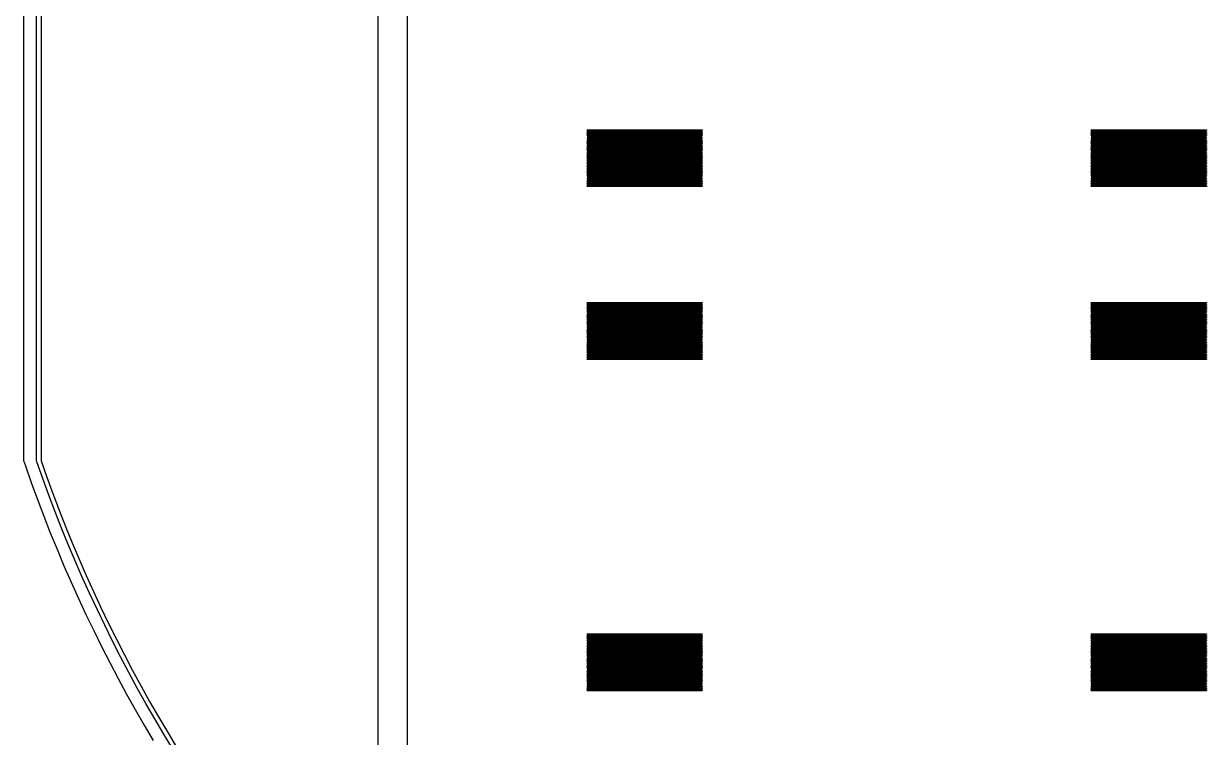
# Model space of a CAD drawing. Extents: x -16 to 83, y -18 to 83.
# Drawn here: x -15.56 to 25.5, y 6.4 to 31.17 of the extents above; entities that cross this region are included whole.
import ezdxf

# ---------------------------------------------------------------- set-up
doc = ezdxf.new("R2010")
doc.units = 0

msp = doc.modelspace()

# ---------------------------------------------------------------- linework, layer by layer
for p, q in [((-3.25, -2.75), (-3.25, 67.25)), ((-2.25, 66.75), (-2.25, -2.25)), ((-15.5641, 48.4975), (-15.5641, 16.0025)), ((-15.115, 16.0008), (-15.115, 48.4992)), ((-14.9564, 48.4998), (-14.9564, 16.0002)), ((4, 27.475), (4, 27.485)), ((4, 27.485), (8, 27.485)), ((8, 27.475), (4, 27.475)), ((4, 27.435), (4, 27.445)), ((4, 27.445), (8, 27.445)), ((8, 27.435), (4, 27.435)), ((4, 27.395), (4, 27.405)), ((4, 27.405), (8, 27.405)), ((8, 27.395), (4, 27.395)), ((4, 27.355), (4, 27.365)), ((4, 27.365), (8, 27.365)), ((8, 27.355), (4, 27.355)), ((4, 27.315), (4, 27.325)), ((4, 27.325), (8, 27.325)), ((8, 27.315), (4, 27.315)), ((4, 27.275), (4, 27.285)), ((4, 27.285), (8, 27.285)), ((8, 27.275), (4, 27.275)), ((4, 27.235), (4, 27.245)), ((4, 27.245), (8, 27.245)), ((8, 27.235), (4, 27.235)), ((4, 27.195), (4, 27.205)), ((4, 27.205), (8, 27.205)), ((8, 27.195), (4, 27.195)), ((4, 27.155), (4, 27.165)), ((4, 27.165), (8, 27.165)), ((8, 27.155), (4, 27.155)), ((4, 27.115), (4, 27.125)), ((4, 27.125), (8, 27.125)), ((8, 27.115), (4, 27.115)), ((8, 27.485), (8, 27.475)), ((8, 27.445), (8, 27.435)), ((8, 27.405), (8, 27.395)), ((8, 27.365), (8, 27.355)), ((8, 27.325), (8, 27.315)), ((8, 27.285), (8, 27.275)), ((8, 27.245), (8, 27.235)), ((8, 27.205), (8, 27.195)), ((8, 27.165), (8, 27.155)), ((8, 27.125), (8, 27.115)), ((21.5, 27.475), (21.5, 27.485)), ((21.5, 27.485), (25.5, 27.485)), ((25.5, 27.475), (21.5, 27.475)), ((21.5, 27.435), (21.5, 27.445)), ((21.5, 27.445), (25.5, 27.445)), ((25.5, 27.435), (21.5, 27.435)), ((21.5, 27.395), (21.5, 27.405)), ((21.5, 27.405), (25.5, 27.405)), ((25.5, 27.395), (21.5, 27.395)), ((21.5, 27.355), (21.5, 27.365)), ((21.5, 27.365), (25.5, 27.365)), ((25.5, 27.355), (21.5, 27.355)), ((21.5, 27.315), (21.5, 27.325)), ((21.5, 27.325), (25.5, 27.325)), ((25.5, 27.315), (21.5, 27.315)), ((21.5, 27.275), (21.5, 27.285)), ((21.5, 27.285), (25.5, 27.285)), ((25.5, 27.275), (21.5, 27.275)), ((21.5, 27.235), (21.5, 27.245)), ((21.5, 27.245), (25.5, 27.245)), ((25.5, 27.235), (21.5, 27.235)), ((21.5, 27.195), (21.5, 27.205)), ((21.5, 27.205), (25.5, 27.205)), ((25.5, 27.195), (21.5, 27.195)), ((21.5, 27.155), (21.5, 27.165)), ((21.5, 27.165), (25.5, 27.165)), ((25.5, 27.155), (21.5, 27.155)), ((21.5, 27.115), (21.5, 27.125)), ((21.5, 27.125), (25.5, 27.125)), ((25.5, 27.115), (21.5, 27.115)), ((25.5, 27.485), (25.5, 27.475)), ((25.5, 27.445), (25.5, 27.435)), ((25.5, 27.405), (25.5, 27.395)), ((25.5, 27.365), (25.5, 27.355)), ((25.5, 27.325), (25.5, 27.315)), ((25.5, 27.285), (25.5, 27.275)), ((25.5, 27.245), (25.5, 27.235)), ((25.5, 27.205), (25.5, 27.195)), ((25.5, 27.165), (25.5, 27.155)), ((25.5, 27.125), (25.5, 27.115)), ((4, 27.075), (4, 27.085)), ((4, 27.085), (8, 27.085)), ((8, 27.075), (4, 27.075)), ((4, 27.035), (4, 27.045)), ((4, 27.045), (8, 27.045)), ((8, 27.035), (4, 27.035)), ((4, 26.995), (4, 27.005)), ((4, 27.005), (8, 27.005)), ((8, 26.995), (4, 26.995)), ((4, 26.955), (4, 26.965)), ((4, 26.965), (8, 26.965)), ((8, 26.955), (4, 26.955)), ((4, 26.915), (4, 26.925)), ((4, 26.925), (8, 26.925)), ((8, 26.915), (4, 26.915)), ((4, 26.875), (4, 26.885)), ((4, 26.885), (8, 26.885)), ((8, 26.875), (4, 26.875)), ((4, 26.835), (4, 26.845)), ((4, 26.845), (8, 26.845)), ((8, 26.835), (4, 26.835)), ((4, 26.795), (4, 26.805)), ((4, 26.805), (8, 26.805)), ((8, 26.795), (4, 26.795)), ((4, 26.755), (4, 26.765)), ((4, 26.765), (8, 26.765)), ((8, 26.755), (4, 26.755)), ((4, 26.715), (4, 26.725)), ((4, 26.725), (8, 26.725)), ((8, 26.715), (4, 26.715)), ((8, 27.085), (8, 27.075)), ((8, 27.045), (8, 27.035)), ((8, 27.005), (8, 26.995)), ((8, 26.965), (8, 26.955)), ((8, 26.925), (8, 26.915)), ((8, 26.885), (8, 26.875)), ((8, 26.845), (8, 26.835)), ((8, 26.805), (8, 26.795)), ((8, 26.765), (8, 26.755)), ((8, 26.725), (8, 26.715)), ((21.5, 27.075), (21.5, 27.085)), ((21.5, 27.085), (25.5, 27.085)), ((25.5, 27.075), (21.5, 27.075)), ((21.5, 27.035), (21.5, 27.045)), ((21.5, 27.045), (25.5, 27.045)), ((25.5, 27.035), (21.5, 27.035)), ((21.5, 26.995), (21.5, 27.005)), ((21.5, 27.005), (25.5, 27.005)), ((25.5, 26.995), (21.5, 26.995)), ((21.5, 26.955), (21.5, 26.965)), ((21.5, 26.965), (25.5, 26.965)), ((25.5, 26.955), (21.5, 26.955)), ((21.5, 26.915), (21.5, 26.925)), ((21.5, 26.925), (25.5, 26.925)), ((25.5, 26.915), (21.5, 26.915)), ((21.5, 26.875), (21.5, 26.885)), ((21.5, 26.885), (25.5, 26.885)), ((25.5, 26.875), (21.5, 26.875)), ((21.5, 26.835), (21.5, 26.845)), ((21.5, 26.845), (25.5, 26.845)), ((25.5, 26.835), (21.5, 26.835)), ((21.5, 26.795), (21.5, 26.805)), ((21.5, 26.805), (25.5, 26.805)), ((25.5, 26.795), (21.5, 26.795)), ((21.5, 26.755), (21.5, 26.765)), ((21.5, 26.765), (25.5, 26.765)), ((25.5, 26.755), (21.5, 26.755)), ((21.5, 26.715), (21.5, 26.725)), ((21.5, 26.725), (25.5, 26.725)), ((25.5, 26.715), (21.5, 26.715)), ((25.5, 27.085), (25.5, 27.075)), ((25.5, 27.045), (25.5, 27.035)), ((25.5, 27.005), (25.5, 26.995)), ((25.5, 26.965), (25.5, 26.955)), ((25.5, 26.925), (25.5, 26.915)), ((25.5, 26.885), (25.5, 26.875)), ((25.5, 26.845), (25.5, 26.835)), ((25.5, 26.805), (25.5, 26.795)), ((25.5, 26.765), (25.5, 26.755)), ((25.5, 26.725), (25.5, 26.715)), ((4, 26.675), (4, 26.685)), ((4, 26.685), (8, 26.685)), ((8, 26.675), (4, 26.675)), ((4, 26.635), (4, 26.645)), ((4, 26.645), (8, 26.645)), ((8, 26.635), (4, 26.635)), ((4, 26.595), (4, 26.605)), ((4, 26.605), (8, 26.605)), ((8, 26.595), (4, 26.595)), ((4, 26.555), (4, 26.565)), ((4, 26.565), (8, 26.565)), ((8, 26.555), (4, 26.555)), ((4, 26.515), (4, 26.525)), ((4, 26.525), (8, 26.525)), ((8, 26.515), (4, 26.515)), ((4, 26.475), (4, 26.485)), ((4, 26.485), (8, 26.485)), ((8, 26.475), (4, 26.475)), ((4, 26.435), (4, 26.445)), ((4, 26.445), (8, 26.445)), ((8, 26.435), (4, 26.435)), ((4, 26.395), (4, 26.405)), ((4, 26.405), (8, 26.405)), ((8, 26.395), (4, 26.395)), ((4, 26.355), (4, 26.365)), ((4, 26.365), (8, 26.365)), ((8, 26.355), (4, 26.355)), ((4, 26.315), (4, 26.325)), ((4, 26.325), (8, 26.325)), ((8, 26.315), (4, 26.315)), ((4, 26.275), (4, 26.285)), ((4, 26.285), (8, 26.285)), ((8, 26.685), (8, 26.675)), ((8, 26.645), (8, 26.635)), ((8, 26.605), (8, 26.595)), ((8, 26.565), (8, 26.555)), ((8, 26.525), (8, 26.515)), ((8, 26.485), (8, 26.475)), ((8, 26.445), (8, 26.435)), ((8, 26.405), (8, 26.395)), ((8, 26.365), (8, 26.355)), ((8, 26.325), (8, 26.315)), ((8, 26.285), (8, 26.275)), ((21.5, 26.675), (21.5, 26.685)), ((21.5, 26.685), (25.5, 26.685)), ((25.5, 26.675), (21.5, 26.675)), ((21.5, 26.635), (21.5, 26.645)), ((21.5, 26.645), (25.5, 26.645)), ((25.5, 26.635), (21.5, 26.635)), ((21.5, 26.595), (21.5, 26.605)), ((21.5, 26.605), (25.5, 26.605)), ((25.5, 26.595), (21.5, 26.595)), ((21.5, 26.555), (21.5, 26.565)), ((21.5, 26.565), (25.5, 26.565)), ((25.5, 26.555), (21.5, 26.555)), ((21.5, 26.515), (21.5, 26.525)), ((21.5, 26.525), (25.5, 26.525)), ((25.5, 26.515), (21.5, 26.515)), ((21.5, 26.475), (21.5, 26.485)), ((21.5, 26.485), (25.5, 26.485)), ((25.5, 26.475), (21.5, 26.475)), ((21.5, 26.435), (21.5, 26.445)), ((21.5, 26.445), (25.5, 26.445)), ((25.5, 26.435), (21.5, 26.435)), ((21.5, 26.395), (21.5, 26.405)), ((21.5, 26.405), (25.5, 26.405)), ((25.5, 26.395), (21.5, 26.395)), ((21.5, 26.355), (21.5, 26.365)), ((21.5, 26.365), (25.5, 26.365)), ((25.5, 26.355), (21.5, 26.355)), ((21.5, 26.315), (21.5, 26.325)), ((21.5, 26.325), (25.5, 26.325)), ((25.5, 26.315), (21.5, 26.315)), ((21.5, 26.275), (21.5, 26.285)), ((21.5, 26.285), (25.5, 26.285)), ((25.5, 26.685), (25.5, 26.675)), ((25.5, 26.645), (25.5, 26.635)), ((25.5, 26.605), (25.5, 26.595)), ((25.5, 26.565), (25.5, 26.555)), ((25.5, 26.525), (25.5, 26.515)), ((25.5, 26.485), (25.5, 26.475)), ((25.5, 26.445), (25.5, 26.435)), ((25.5, 26.405), (25.5, 26.395)), ((25.5, 26.365), (25.5, 26.355)), ((25.5, 26.325), (25.5, 26.315)), ((25.5, 26.285), (25.5, 26.275)), ((8, 26.275), (4, 26.275)), ((4, 26.235), (4, 26.245)), ((4, 26.245), (8, 26.245)), ((8, 26.235), (4, 26.235)), ((4, 26.195), (4, 26.205)), ((4, 26.205), (8, 26.205)), ((8, 26.195), (4, 26.195)), ((4, 26.155), (4, 26.165)), ((4, 26.165), (8, 26.165)), ((8, 26.155), (4, 26.155)), ((4, 26.115), (4, 26.125)), ((4, 26.125), (8, 26.125)), ((8, 26.115), (4, 26.115)), ((4, 26.075), (4, 26.085)), ((4, 26.085), (8, 26.085)), ((8, 26.075), (4, 26.075)), ((4, 26.035), (4, 26.045)), ((4, 26.045), (8, 26.045)), ((8, 26.035), (4, 26.035)), ((4, 25.995), (4, 26.005)), ((4, 26.005), (8, 26.005)), ((8, 25.995), (4, 25.995)), ((4, 25.955), (4, 25.965)), ((4, 25.965), (8, 25.965)), ((8, 25.955), (4, 25.955)), ((4, 25.915), (4, 25.925)), ((4, 25.925), (8, 25.925)), ((8, 25.915), (4, 25.915)), ((4, 25.875), (4, 25.885)), ((4, 25.885), (8, 25.885)), ((8, 25.875), (4, 25.875)), ((8, 26.245), (8, 26.235)), ((8, 26.205), (8, 26.195)), ((8, 26.165), (8, 26.155)), ((8, 26.125), (8, 26.115)), ((8, 26.085), (8, 26.075)), ((8, 26.045), (8, 26.035)), ((8, 26.005), (8, 25.995)), ((8, 25.965), (8, 25.955)), ((8, 25.925), (8, 25.915)), ((8, 25.885), (8, 25.875)), ((25.5, 26.275), (21.5, 26.275)), ((21.5, 26.235), (21.5, 26.245)), ((21.5, 26.245), (25.5, 26.245)), ((25.5, 26.235), (21.5, 26.235)), ((21.5, 26.195), (21.5, 26.205)), ((21.5, 26.205), (25.5, 26.205)), ((25.5, 26.195), (21.5, 26.195)), ((21.5, 26.155), (21.5, 26.165)), ((21.5, 26.165), (25.5, 26.165)), ((25.5, 26.155), (21.5, 26.155)), ((21.5, 26.115), (21.5, 26.125)), ((21.5, 26.125), (25.5, 26.125)), ((25.5, 26.115), (21.5, 26.115)), ((21.5, 26.075), (21.5, 26.085)), ((21.5, 26.085), (25.5, 26.085)), ((25.5, 26.075), (21.5, 26.075)), ((21.5, 26.035), (21.5, 26.045)), ((21.5, 26.045), (25.5, 26.045)), ((25.5, 26.035), (21.5, 26.035)), ((21.5, 25.995), (21.5, 26.005)), ((21.5, 26.005), (25.5, 26.005)), ((25.5, 25.995), (21.5, 25.995)), ((21.5, 25.955), (21.5, 25.965)), ((21.5, 25.965), (25.5, 25.965)), ((25.5, 25.955), (21.5, 25.955)), ((21.5, 25.915), (21.5, 25.925)), ((21.5, 25.925), (25.5, 25.925)), ((25.5, 25.915), (21.5, 25.915)), ((21.5, 25.875), (21.5, 25.885)), ((21.5, 25.885), (25.5, 25.885)), ((25.5, 25.875), (21.5, 25.875)), ((25.5, 26.245), (25.5, 26.235)), ((25.5, 26.205), (25.5, 26.195)), ((25.5, 26.165), (25.5, 26.155)), ((25.5, 26.125), (25.5, 26.115)), ((25.5, 26.085), (25.5, 26.075)), ((25.5, 26.045), (25.5, 26.035)), ((25.5, 26.005), (25.5, 25.995)), ((25.5, 25.965), (25.5, 25.955)), ((25.5, 25.925), (25.5, 25.915)), ((25.5, 25.885), (25.5, 25.875)), ((4, 25.835), (4, 25.845)), ((4, 25.845), (8, 25.845)), ((8, 25.835), (4, 25.835)), ((4, 25.795), (4, 25.805)), ((4, 25.805), (8, 25.805)), ((8, 25.795), (4, 25.795)), ((4, 25.755), (4, 25.765)), ((4, 25.765), (8, 25.765)), ((8, 25.755), (4, 25.755)), ((4, 25.715), (4, 25.725)), ((4, 25.725), (8, 25.725)), ((8, 25.715), (4, 25.715)), ((4, 25.675), (4, 25.685)), ((4, 25.685), (8, 25.685)), ((8, 25.675), (4, 25.675)), ((4, 25.635), (4, 25.645)), ((4, 25.645), (8, 25.645)), ((8, 25.635), (4, 25.635)), ((4, 25.595), (4, 25.605)), ((4, 25.605), (8, 25.605)), ((8, 25.595), (4, 25.595)), ((4, 25.555), (4, 25.565)), ((4, 25.565), (8, 25.565)), ((8, 25.555), (4, 25.555)), ((4, 25.515), (4, 25.525)), ((4, 25.525), (8, 25.525)), ((8, 25.515), (4, 25.515)), ((8, 25.845), (8, 25.835)), ((8, 25.805), (8, 25.795)), ((8, 25.765), (8, 25.755)), ((8, 25.725), (8, 25.715)), ((8, 25.685), (8, 25.675)), ((8, 25.645), (8, 25.635)), ((8, 25.605), (8, 25.595)), ((8, 25.565), (8, 25.555)), ((8, 25.525), (8, 25.515)), ((21.5, 25.835), (21.5, 25.845)), ((21.5, 25.845), (25.5, 25.845)), ((25.5, 25.835), (21.5, 25.835)), ((21.5, 25.795), (21.5, 25.805)), ((21.5, 25.805), (25.5, 25.805)), ((25.5, 25.795), (21.5, 25.795)), ((21.5, 25.755), (21.5, 25.765)), ((21.5, 25.765), (25.5, 25.765)), ((25.5, 25.755), (21.5, 25.755)), ((21.5, 25.715), (21.5, 25.725)), ((21.5, 25.725), (25.5, 25.725)), ((25.5, 25.715), (21.5, 25.715)), ((21.5, 25.675), (21.5, 25.685)), ((21.5, 25.685), (25.5, 25.685)), ((25.5, 25.675), (21.5, 25.675)), ((21.5, 25.635), (21.5, 25.645)), ((21.5, 25.645), (25.5, 25.645)), ((25.5, 25.635), (21.5, 25.635)), ((21.5, 25.595), (21.5, 25.605)), ((21.5, 25.605), (25.5, 25.605)), ((25.5, 25.595), (21.5, 25.595)), ((21.5, 25.555), (21.5, 25.565)), ((21.5, 25.565), (25.5, 25.565)), ((25.5, 25.555), (21.5, 25.555)), ((21.5, 25.515), (21.5, 25.525)), ((21.5, 25.525), (25.5, 25.525)), ((25.5, 25.515), (21.5, 25.515)), ((25.5, 25.845), (25.5, 25.835)), ((25.5, 25.805), (25.5, 25.795)), ((25.5, 25.765), (25.5, 25.755)), ((25.5, 25.725), (25.5, 25.715)), ((25.5, 25.685), (25.5, 25.675)), ((25.5, 25.645), (25.5, 25.635)), ((25.5, 25.605), (25.5, 25.595)), ((25.5, 25.565), (25.5, 25.555)), ((25.5, 25.525), (25.5, 25.515)), ((4, 21.475), (4, 21.485)), ((4, 21.485), (8, 21.485)), ((8, 21.475), (4, 21.475)), ((4, 21.435), (4, 21.445)), ((4, 21.445), (8, 21.445)), ((8, 21.435), (4, 21.435)), ((4, 21.395), (4, 21.405)), ((4, 21.405), (8, 21.405)), ((8, 21.395), (4, 21.395)), ((4, 21.355), (4, 21.365)), ((4, 21.365), (8, 21.365)), ((8, 21.355), (4, 21.355)), ((8, 21.485), (8, 21.475)), ((8, 21.445), (8, 21.435)), ((8, 21.405), (8, 21.395)), ((8, 21.365), (8, 21.355)), ((21.5, 21.475), (21.5, 21.485)), ((21.5, 21.485), (25.5, 21.485)), ((25.5, 21.475), (21.5, 21.475)), ((21.5, 21.435), (21.5, 21.445)), ((21.5, 21.445), (25.5, 21.445)), ((25.5, 21.435), (21.5, 21.435)), ((21.5, 21.395), (21.5, 21.405)), ((21.5, 21.405), (25.5, 21.405)), ((25.5, 21.395), (21.5, 21.395)), ((21.5, 21.355), (21.5, 21.365)), ((21.5, 21.365), (25.5, 21.365)), ((25.5, 21.355), (21.5, 21.355)), ((25.5, 21.485), (25.5, 21.475)), ((25.5, 21.445), (25.5, 21.435)), ((25.5, 21.405), (25.5, 21.395)), ((25.5, 21.365), (25.5, 21.355)), ((4, 21.315), (4, 21.325)), ((4, 21.325), (8, 21.325)), ((8, 21.315), (4, 21.315)), ((4, 21.275), (4, 21.285)), ((4, 21.285), (8, 21.285)), ((8, 21.275), (4, 21.275)), ((4, 21.235), (4, 21.245)), ((4, 21.245), (8, 21.245)), ((8, 21.235), (4, 21.235)), ((4, 21.195), (4, 21.205)), ((4, 21.205), (8, 21.205)), ((8, 21.195), (4, 21.195)), ((4, 21.155), (4, 21.165)), ((4, 21.165), (8, 21.165)), ((8, 21.155), (4, 21.155)), ((4, 21.115), (4, 21.125)), ((4, 21.125), (8, 21.125)), ((8, 21.115), (4, 21.115)), ((4, 21.075), (4, 21.085)), ((4, 21.085), (8, 21.085)), ((8, 21.075), (4, 21.075)), ((4, 21.035), (4, 21.045)), ((4, 21.045), (8, 21.045)), ((8, 21.035), (4, 21.035)), ((4, 20.995), (4, 21.005)), ((4, 21.005), (8, 21.005)), ((8, 20.995), (4, 20.995)), ((4, 20.955), (4, 20.965)), ((4, 20.965), (8, 20.965)), ((8, 20.955), (4, 20.955)), ((8, 21.325), (8, 21.315)), ((8, 21.285), (8, 21.275)), ((8, 21.245), (8, 21.235)), ((8, 21.205), (8, 21.195)), ((8, 21.165), (8, 21.155)), ((8, 21.125), (8, 21.115)), ((8, 21.085), (8, 21.075)), ((8, 21.045), (8, 21.035)), ((8, 21.005), (8, 20.995)), ((8, 20.965), (8, 20.955)), ((21.5, 21.315), (21.5, 21.325)), ((21.5, 21.325), (25.5, 21.325)), ((25.5, 21.315), (21.5, 21.315)), ((21.5, 21.275), (21.5, 21.285)), ((21.5, 21.285), (25.5, 21.285)), ((25.5, 21.275), (21.5, 21.275)), ((21.5, 21.235), (21.5, 21.245)), ((21.5, 21.245), (25.5, 21.245)), ((25.5, 21.235), (21.5, 21.235)), ((21.5, 21.195), (21.5, 21.205)), ((21.5, 21.205), (25.5, 21.205)), ((25.5, 21.195), (21.5, 21.195)), ((21.5, 21.155), (21.5, 21.165)), ((21.5, 21.165), (25.5, 21.165)), ((25.5, 21.155), (21.5, 21.155)), ((21.5, 21.115), (21.5, 21.125)), ((21.5, 21.125), (25.5, 21.125)), ((25.5, 21.115), (21.5, 21.115)), ((21.5, 21.075), (21.5, 21.085)), ((21.5, 21.085), (25.5, 21.085)), ((25.5, 21.075), (21.5, 21.075)), ((21.5, 21.035), (21.5, 21.045)), ((21.5, 21.045), (25.5, 21.045)), ((25.5, 21.035), (21.5, 21.035)), ((21.5, 20.995), (21.5, 21.005)), ((21.5, 21.005), (25.5, 21.005)), ((25.5, 20.995), (21.5, 20.995)), ((21.5, 20.955), (21.5, 20.965)), ((21.5, 20.965), (25.5, 20.965)), ((25.5, 20.955), (21.5, 20.955)), ((25.5, 21.325), (25.5, 21.315)), ((25.5, 21.285), (25.5, 21.275)), ((25.5, 21.245), (25.5, 21.235)), ((25.5, 21.205), (25.5, 21.195)), ((25.5, 21.165), (25.5, 21.155)), ((25.5, 21.125), (25.5, 21.115)), ((25.5, 21.085), (25.5, 21.075)), ((25.5, 21.045), (25.5, 21.035)), ((25.5, 21.005), (25.5, 20.995)), ((25.5, 20.965), (25.5, 20.955)), ((4, 20.915), (4, 20.925)), ((4, 20.925), (8, 20.925)), ((8, 20.915), (4, 20.915)), ((4, 20.875), (4, 20.885)), ((4, 20.885), (8, 20.885)), ((8, 20.875), (4, 20.875)), ((4, 20.835), (4, 20.845)), ((4, 20.845), (8, 20.845)), ((8, 20.835), (4, 20.835)), ((4, 20.795), (4, 20.805)), ((4, 20.805), (8, 20.805)), ((8, 20.795), (4, 20.795)), ((4, 20.755), (4, 20.765)), ((4, 20.765), (8, 20.765)), ((8, 20.755), (4, 20.755)), ((4, 20.715), (4, 20.725)), ((4, 20.725), (8, 20.725)), ((8, 20.715), (4, 20.715)), ((4, 20.675), (4, 20.685)), ((4, 20.685), (8, 20.685)), ((8, 20.675), (4, 20.675)), ((4, 20.635), (4, 20.645)), ((4, 20.645), (8, 20.645)), ((8, 20.635), (4, 20.635)), ((4, 20.595), (4, 20.605)), ((4, 20.605), (8, 20.605)), ((8, 20.595), (4, 20.595)), ((4, 20.555), (4, 20.565)), ((4, 20.565), (8, 20.565)), ((8, 20.555), (4, 20.555)), ((8, 20.925), (8, 20.915)), ((8, 20.885), (8, 20.875)), ((8, 20.845), (8, 20.835)), ((8, 20.805), (8, 20.795)), ((8, 20.765), (8, 20.755)), ((8, 20.725), (8, 20.715)), ((8, 20.685), (8, 20.675)), ((8, 20.645), (8, 20.635)), ((8, 20.605), (8, 20.595)), ((8, 20.565), (8, 20.555)), ((21.5, 20.915), (21.5, 20.925)), ((21.5, 20.925), (25.5, 20.925)), ((25.5, 20.915), (21.5, 20.915)), ((21.5, 20.875), (21.5, 20.885)), ((21.5, 20.885), (25.5, 20.885)), ((25.5, 20.875), (21.5, 20.875)), ((21.5, 20.835), (21.5, 20.845)), ((21.5, 20.845), (25.5, 20.845)), ((25.5, 20.835), (21.5, 20.835)), ((21.5, 20.795), (21.5, 20.805)), ((21.5, 20.805), (25.5, 20.805)), ((25.5, 20.795), (21.5, 20.795)), ((21.5, 20.755), (21.5, 20.765)), ((21.5, 20.765), (25.5, 20.765)), ((25.5, 20.755), (21.5, 20.755)), ((21.5, 20.715), (21.5, 20.725)), ((21.5, 20.725), (25.5, 20.725)), ((25.5, 20.715), (21.5, 20.715)), ((21.5, 20.675), (21.5, 20.685)), ((21.5, 20.685), (25.5, 20.685)), ((25.5, 20.675), (21.5, 20.675)), ((21.5, 20.635), (21.5, 20.645)), ((21.5, 20.645), (25.5, 20.645)), ((25.5, 20.635), (21.5, 20.635)), ((21.5, 20.595), (21.5, 20.605)), ((21.5, 20.605), (25.5, 20.605)), ((25.5, 20.595), (21.5, 20.595)), ((21.5, 20.555), (21.5, 20.565)), ((21.5, 20.565), (25.5, 20.565)), ((25.5, 20.555), (21.5, 20.555)), ((25.5, 20.925), (25.5, 20.915)), ((25.5, 20.885), (25.5, 20.875)), ((25.5, 20.845), (25.5, 20.835)), ((25.5, 20.805), (25.5, 20.795)), ((25.5, 20.765), (25.5, 20.755)), ((25.5, 20.725), (25.5, 20.715)), ((25.5, 20.685), (25.5, 20.675)), ((25.5, 20.645), (25.5, 20.635)), ((25.5, 20.605), (25.5, 20.595)), ((25.5, 20.565), (25.5, 20.555)), ((4, 20.515), (4, 20.525)), ((4, 20.525), (8, 20.525)), ((8, 20.515), (4, 20.515)), ((4, 20.475), (4, 20.485)), ((4, 20.485), (8, 20.485)), ((8, 20.475), (4, 20.475)), ((4, 20.435), (4, 20.445)), ((4, 20.445), (8, 20.445)), ((8, 20.435), (4, 20.435)), ((4, 20.395), (4, 20.405)), ((4, 20.405), (8, 20.405)), ((8, 20.395), (4, 20.395)), ((4, 20.355), (4, 20.365)), ((4, 20.365), (8, 20.365)), ((8, 20.355), (4, 20.355)), ((4, 20.315), (4, 20.325)), ((4, 20.325), (8, 20.325)), ((8, 20.315), (4, 20.315)), ((4, 20.275), (4, 20.285)), ((4, 20.285), (8, 20.285)), ((8, 20.275), (4, 20.275)), ((4, 20.235), (4, 20.245)), ((4, 20.245), (8, 20.245)), ((8, 20.235), (4, 20.235)), ((4, 20.195), (4, 20.205)), ((4, 20.205), (8, 20.205)), ((8, 20.195), (4, 20.195)), ((4, 20.155), (4, 20.165)), ((4, 20.165), (8, 20.165)), ((8, 20.155), (4, 20.155)), ((4, 20.115), (4, 20.125)), ((4, 20.125), (8, 20.125)), ((8, 20.525), (8, 20.515)), ((8, 20.485), (8, 20.475)), ((8, 20.445), (8, 20.435)), ((8, 20.405), (8, 20.395)), ((8, 20.365), (8, 20.355)), ((8, 20.325), (8, 20.315)), ((8, 20.285), (8, 20.275)), ((8, 20.245), (8, 20.235)), ((8, 20.205), (8, 20.195)), ((8, 20.165), (8, 20.155)), ((8, 20.125), (8, 20.115)), ((21.5, 20.515), (21.5, 20.525)), ((21.5, 20.525), (25.5, 20.525)), ((25.5, 20.515), (21.5, 20.515)), ((21.5, 20.475), (21.5, 20.485)), ((21.5, 20.485), (25.5, 20.485)), ((25.5, 20.475), (21.5, 20.475)), ((21.5, 20.435), (21.5, 20.445)), ((21.5, 20.445), (25.5, 20.445)), ((25.5, 20.435), (21.5, 20.435)), ((21.5, 20.395), (21.5, 20.405)), ((21.5, 20.405), (25.5, 20.405)), ((25.5, 20.395), (21.5, 20.395)), ((21.5, 20.355), (21.5, 20.365)), ((21.5, 20.365), (25.5, 20.365)), ((25.5, 20.355), (21.5, 20.355)), ((21.5, 20.315), (21.5, 20.325)), ((21.5, 20.325), (25.5, 20.325)), ((25.5, 20.315), (21.5, 20.315)), ((21.5, 20.275), (21.5, 20.285)), ((21.5, 20.285), (25.5, 20.285)), ((25.5, 20.275), (21.5, 20.275)), ((21.5, 20.235), (21.5, 20.245)), ((21.5, 20.245), (25.5, 20.245)), ((25.5, 20.235), (21.5, 20.235)), ((21.5, 20.195), (21.5, 20.205)), ((21.5, 20.205), (25.5, 20.205)), ((25.5, 20.195), (21.5, 20.195)), ((21.5, 20.155), (21.5, 20.165)), ((21.5, 20.165), (25.5, 20.165)), ((25.5, 20.155), (21.5, 20.155)), ((21.5, 20.115), (21.5, 20.125)), ((21.5, 20.125), (25.5, 20.125)), ((25.5, 20.525), (25.5, 20.515)), ((25.5, 20.485), (25.5, 20.475)), ((25.5, 20.445), (25.5, 20.435)), ((25.5, 20.405), (25.5, 20.395)), ((25.5, 20.365), (25.5, 20.355)), ((25.5, 20.325), (25.5, 20.315)), ((25.5, 20.285), (25.5, 20.275)), ((25.5, 20.245), (25.5, 20.235)), ((25.5, 20.205), (25.5, 20.195)), ((25.5, 20.165), (25.5, 20.155)), ((25.5, 20.125), (25.5, 20.115)), ((8, 20.115), (4, 20.115)), ((4, 20.075), (4, 20.085)), ((4, 20.085), (8, 20.085)), ((8, 20.075), (4, 20.075)), ((4, 20.035), (4, 20.045)), ((4, 20.045), (8, 20.045)), ((8, 20.035), (4, 20.035)), ((4, 19.995), (4, 20.005)), ((4, 20.005), (8, 20.005)), ((8, 19.995), (4, 19.995)), ((4, 19.955), (4, 19.965)), ((4, 19.965), (8, 19.965)), ((8, 19.955), (4, 19.955)), ((4, 19.915), (4, 19.925)), ((4, 19.925), (8, 19.925)), ((8, 19.915), (4, 19.915)), ((4, 19.875), (4, 19.885)), ((4, 19.885), (8, 19.885)), ((8, 19.875), (4, 19.875)), ((4, 19.835), (4, 19.845)), ((4, 19.845), (8, 19.845)), ((8, 19.835), (4, 19.835)), ((4, 19.795), (4, 19.805)), ((4, 19.805), (8, 19.805)), ((8, 19.795), (4, 19.795)), ((4, 19.755), (4, 19.765)), ((4, 19.765), (8, 19.765)), ((8, 19.755), (4, 19.755)), ((4, 19.715), (4, 19.725)), ((4, 19.725), (8, 19.725)), ((8, 19.715), (4, 19.715)), ((8, 20.085), (8, 20.075)), ((8, 20.045), (8, 20.035)), ((8, 20.005), (8, 19.995)), ((8, 19.965), (8, 19.955)), ((8, 19.925), (8, 19.915)), ((8, 19.885), (8, 19.875)), ((8, 19.845), (8, 19.835)), ((8, 19.805), (8, 19.795)), ((8, 19.765), (8, 19.755)), ((8, 19.725), (8, 19.715)), ((25.5, 20.115), (21.5, 20.115)), ((21.5, 20.075), (21.5, 20.085)), ((21.5, 20.085), (25.5, 20.085)), ((25.5, 20.075), (21.5, 20.075)), ((21.5, 20.035), (21.5, 20.045)), ((21.5, 20.045), (25.5, 20.045)), ((25.5, 20.035), (21.5, 20.035)), ((21.5, 19.995), (21.5, 20.005)), ((21.5, 20.005), (25.5, 20.005)), ((25.5, 19.995), (21.5, 19.995)), ((21.5, 19.955), (21.5, 19.965)), ((21.5, 19.965), (25.5, 19.965)), ((25.5, 19.955), (21.5, 19.955)), ((21.5, 19.915), (21.5, 19.925)), ((21.5, 19.925), (25.5, 19.925)), ((25.5, 19.915), (21.5, 19.915)), ((21.5, 19.875), (21.5, 19.885)), ((21.5, 19.885), (25.5, 19.885)), ((25.5, 19.875), (21.5, 19.875)), ((21.5, 19.835), (21.5, 19.845)), ((21.5, 19.845), (25.5, 19.845)), ((25.5, 19.835), (21.5, 19.835)), ((21.5, 19.795), (21.5, 19.805)), ((21.5, 19.805), (25.5, 19.805)), ((25.5, 19.795), (21.5, 19.795)), ((21.5, 19.755), (21.5, 19.765)), ((21.5, 19.765), (25.5, 19.765)), ((25.5, 19.755), (21.5, 19.755)), ((21.5, 19.715), (21.5, 19.725)), ((21.5, 19.725), (25.5, 19.725)), ((25.5, 19.715), (21.5, 19.715)), ((25.5, 20.085), (25.5, 20.075)), ((25.5, 20.045), (25.5, 20.035)), ((25.5, 20.005), (25.5, 19.995)), ((25.5, 19.965), (25.5, 19.955)), ((25.5, 19.925), (25.5, 19.915)), ((25.5, 19.885), (25.5, 19.875)), ((25.5, 19.845), (25.5, 19.835)), ((25.5, 19.805), (25.5, 19.795)), ((25.5, 19.765), (25.5, 19.755)), ((25.5, 19.725), (25.5, 19.715)), ((4, 19.675), (4, 19.685)), ((4, 19.685), (8, 19.685)), ((8, 19.675), (4, 19.675)), ((4, 19.635), (4, 19.645)), ((4, 19.645), (8, 19.645)), ((8, 19.635), (4, 19.635)), ((4, 19.595), (4, 19.605)), ((4, 19.605), (8, 19.605)), ((8, 19.595), (4, 19.595)), ((4, 19.555), (4, 19.565)), ((4, 19.565), (8, 19.565)), ((8, 19.555), (4, 19.555)), ((4, 19.515), (4, 19.525)), ((4, 19.525), (8, 19.525)), ((8, 19.515), (4, 19.515)), ((8, 19.685), (8, 19.675)), ((8, 19.645), (8, 19.635)), ((8, 19.605), (8, 19.595)), ((8, 19.565), (8, 19.555)), ((8, 19.525), (8, 19.515)), ((21.5, 19.675), (21.5, 19.685)), ((21.5, 19.685), (25.5, 19.685)), ((25.5, 19.675), (21.5, 19.675)), ((21.5, 19.635), (21.5, 19.645)), ((21.5, 19.645), (25.5, 19.645)), ((25.5, 19.635), (21.5, 19.635)), ((21.5, 19.595), (21.5, 19.605)), ((21.5, 19.605), (25.5, 19.605)), ((25.5, 19.595), (21.5, 19.595)), ((21.5, 19.555), (21.5, 19.565)), ((21.5, 19.565), (25.5, 19.565)), ((25.5, 19.555), (21.5, 19.555)), ((21.5, 19.515), (21.5, 19.525)), ((21.5, 19.525), (25.5, 19.525)), ((25.5, 19.515), (21.5, 19.515)), ((25.5, 19.685), (25.5, 19.675)), ((25.5, 19.645), (25.5, 19.635)), ((25.5, 19.605), (25.5, 19.595)), ((25.5, 19.565), (25.5, 19.555)), ((25.5, 19.525), (25.5, 19.515)), ((-15.5641, 16.0025), (-15.5032, 15.8218)), ((-15.5032, 15.8218), (-15.298, 15.2371)), ((-15.1013, 15.9601), (-15.115, 16.0008)), ((-14.8978, 15.3802), (-15.1013, 15.9601)), ((-14.9564, 16.0002), (-14.7566, 15.4308)), ((-15.298, 15.2371), (-15.0856, 14.6549)), ((-14.6872, 14.8029), (-14.8978, 15.3802)), ((-14.7566, 15.4308), (-14.5466, 14.8552)), ((-14.4696, 14.2283), (-14.6872, 14.8029)), ((-14.5466, 14.8552), (-14.3297, 14.2822)), ((-15.0856, 14.6549), (-14.8661, 14.0753)), ((-14.8661, 14.0753), (-14.6396, 13.4985)), ((-14.2449, 13.6563), (-14.4696, 14.2283)), ((-14.3297, 14.2822), (-14.1057, 13.712)), ((-14.0133, 13.0871), (-14.2449, 13.6563)), ((-14.1057, 13.712), (-13.8747, 13.1445)), ((-14.6396, 13.4985), (-14.4059, 12.9245)), ((-13.8747, 13.1445), (-13.6367, 12.58)), ((-14.4059, 12.9245), (-14.1652, 12.3534)), ((-13.7746, 12.5209), (-14.0133, 13.0871)), ((-14.1652, 12.3534), (-13.9176, 11.7853)), ((-13.5291, 11.9576), (-13.7746, 12.5209)), ((-13.6367, 12.58), (-13.3919, 12.0183)), ((-13.2766, 11.3973), (-13.5291, 11.9576)), ((-13.3919, 12.0183), (-13.1402, 11.4598)), ((-13.9176, 11.7853), (-13.663, 11.2203)), ((-13.663, 11.2203), (-13.4015, 10.6585)), ((-13.0173, 10.8402), (-13.2766, 11.3973)), ((-13.1402, 11.4598), (-12.8817, 10.9043)), ((-12.7511, 10.2863), (-13.0173, 10.8402)), ((-12.8817, 10.9043), (-12.6163, 10.3521)), ((-13.4015, 10.6585), (-13.1331, 10.0999)), ((-12.4782, 9.73572), (-12.7511, 10.2863)), ((-12.6163, 10.3521), (-12.3442, 9.80316)), ((-13.1331, 10.0999), (-12.8578, 9.54463)), ((4, 9.97499), (4, 9.98499)), ((4, 9.98499), (8, 9.98499)), ((8, 9.97499), (4, 9.97499)), ((4, 9.935), (4, 9.94499)), ((4, 9.94499), (8, 9.94499)), ((8, 9.935), (4, 9.935)), ((4, 9.89499), (4, 9.905)), ((4, 9.905), (8, 9.905)), ((8, 9.89499), (4, 9.89499)), ((4, 9.855), (4, 9.86499)), ((4, 9.86499), (8, 9.86499)), ((8, 9.98499), (8, 9.97499)), ((8, 9.94499), (8, 9.935)), ((8, 9.905), (8, 9.89499)), ((8, 9.86499), (8, 9.855)), ((21.5, 9.97499), (21.5, 9.98499)), ((21.5, 9.98499), (25.5, 9.98499)), ((25.5, 9.97499), (21.5, 9.97499)), ((21.5, 9.935), (21.5, 9.94499)), ((21.5, 9.94499), (25.5, 9.94499)), ((25.5, 9.935), (21.5, 9.935)), ((21.5, 9.89499), (21.5, 9.905)), ((21.5, 9.905), (25.5, 9.905)), ((25.5, 9.89499), (21.5, 9.89499)), ((21.5, 9.855), (21.5, 9.86499)), ((21.5, 9.86499), (25.5, 9.86499)), ((25.5, 9.98499), (25.5, 9.97499)), ((25.5, 9.94499), (25.5, 9.935)), ((25.5, 9.905), (25.5, 9.89499)), ((25.5, 9.86499), (25.5, 9.855)), ((-12.8578, 9.54463), (-12.5758, 8.9928)), ((-12.1985, 9.18854), (-12.4782, 9.73572)), ((-12.3442, 9.80316), (-12.0654, 9.25761)), ((8, 9.855), (4, 9.855)), ((4, 9.81499), (4, 9.825)), ((4, 9.825), (8, 9.825)), ((8, 9.81499), (4, 9.81499)), ((4, 9.77499), (4, 9.78499)), ((4, 9.78499), (8, 9.78499)), ((8, 9.77499), (4, 9.77499)), ((4, 9.73499), (4, 9.745)), ((4, 9.745), (8, 9.745)), ((8, 9.73499), (4, 9.73499)), ((4, 9.69499), (4, 9.70499)), ((4, 9.70499), (8, 9.70499)), ((8, 9.69499), (4, 9.69499)), ((4, 9.655), (4, 9.66499)), ((4, 9.66499), (8, 9.66499)), ((8, 9.655), (4, 9.655)), ((4, 9.61499), (4, 9.625)), ((4, 9.625), (8, 9.625)), ((8, 9.61499), (4, 9.61499)), ((4, 9.575), (4, 9.58499)), ((4, 9.58499), (8, 9.58499)), ((8, 9.575), (4, 9.575)), ((4, 9.53499), (4, 9.545)), ((4, 9.545), (8, 9.545)), ((8, 9.53499), (4, 9.53499)), ((4, 9.495), (4, 9.50499)), ((4, 9.50499), (8, 9.50499)), ((8, 9.495), (4, 9.495)), ((4, 9.45499), (4, 9.465)), ((4, 9.465), (8, 9.465)), ((8, 9.45499), (4, 9.45499)), ((8, 9.825), (8, 9.81499)), ((8, 9.78499), (8, 9.77499)), ((8, 9.745), (8, 9.73499)), ((8, 9.70499), (8, 9.69499)), ((8, 9.66499), (8, 9.655)), ((8, 9.625), (8, 9.61499)), ((8, 9.58499), (8, 9.575)), ((8, 9.545), (8, 9.53499)), ((8, 9.50499), (8, 9.495)), ((8, 9.465), (8, 9.45499)), ((25.5, 9.855), (21.5, 9.855)), ((21.5, 9.81499), (21.5, 9.825)), ((21.5, 9.825), (25.5, 9.825)), ((25.5, 9.81499), (21.5, 9.81499)), ((21.5, 9.77499), (21.5, 9.78499)), ((21.5, 9.78499), (25.5, 9.78499)), ((25.5, 9.77499), (21.5, 9.77499)), ((21.5, 9.73499), (21.5, 9.745)), ((21.5, 9.745), (25.5, 9.745)), ((25.5, 9.73499), (21.5, 9.73499)), ((21.5, 9.69499), (21.5, 9.70499)), ((21.5, 9.70499), (25.5, 9.70499)), ((25.5, 9.69499), (21.5, 9.69499)), ((21.5, 9.655), (21.5, 9.66499)), ((21.5, 9.66499), (25.5, 9.66499)), ((25.5, 9.655), (21.5, 9.655)), ((21.5, 9.61499), (21.5, 9.625)), ((21.5, 9.625), (25.5, 9.625)), ((25.5, 9.61499), (21.5, 9.61499)), ((21.5, 9.575), (21.5, 9.58499)), ((21.5, 9.58499), (25.5, 9.58499)), ((25.5, 9.575), (21.5, 9.575)), ((21.5, 9.53499), (21.5, 9.545)), ((21.5, 9.545), (25.5, 9.545)), ((25.5, 9.53499), (21.5, 9.53499)), ((21.5, 9.495), (21.5, 9.50499)), ((21.5, 9.50499), (25.5, 9.50499)), ((25.5, 9.495), (21.5, 9.495)), ((21.5, 9.45499), (21.5, 9.465)), ((21.5, 9.465), (25.5, 9.465)), ((25.5, 9.45499), (21.5, 9.45499)), ((25.5, 9.825), (25.5, 9.81499)), ((25.5, 9.78499), (25.5, 9.77499)), ((25.5, 9.745), (25.5, 9.73499)), ((25.5, 9.70499), (25.5, 9.69499)), ((25.5, 9.66499), (25.5, 9.655)), ((25.5, 9.625), (25.5, 9.61499)), ((25.5, 9.58499), (25.5, 9.575)), ((25.5, 9.545), (25.5, 9.53499)), ((25.5, 9.50499), (25.5, 9.495)), ((25.5, 9.465), (25.5, 9.45499)), ((-11.9122, 8.64482), (-12.1985, 9.18854)), ((-12.0654, 9.25761), (-11.7799, 8.71553)), ((4, 9.41499), (4, 9.42499)), ((4, 9.42499), (8, 9.42499)), ((8, 9.41499), (4, 9.41499)), ((4, 9.375), (4, 9.38499)), ((4, 9.38499), (8, 9.38499)), ((8, 9.375), (4, 9.375)), ((4, 9.33499), (4, 9.34499)), ((4, 9.34499), (8, 9.34499)), ((8, 9.33499), (4, 9.33499)), ((4, 9.295), (4, 9.30499)), ((4, 9.30499), (8, 9.30499)), ((8, 9.295), (4, 9.295)), ((4, 9.25499), (4, 9.265)), ((4, 9.265), (8, 9.265)), ((8, 9.25499), (4, 9.25499)), ((4, 9.215), (4, 9.22499)), ((4, 9.22499), (8, 9.22499)), ((8, 9.215), (4, 9.215)), ((4, 9.17499), (4, 9.185)), ((4, 9.185), (8, 9.185)), ((8, 9.17499), (4, 9.17499)), ((4, 9.13499), (4, 9.14499)), ((4, 9.14499), (8, 9.14499)), ((8, 9.13499), (4, 9.13499)), ((4, 9.09499), (4, 9.105)), ((4, 9.105), (8, 9.105)), ((8, 9.09499), (4, 9.09499)), ((4, 9.05499), (4, 9.06499)), ((4, 9.06499), (8, 9.06499)), ((8, 9.05499), (4, 9.05499)), ((8, 9.42499), (8, 9.41499)), ((8, 9.38499), (8, 9.375)), ((8, 9.34499), (8, 9.33499)), ((8, 9.30499), (8, 9.295)), ((8, 9.265), (8, 9.25499)), ((8, 9.22499), (8, 9.215)), ((8, 9.185), (8, 9.17499)), ((8, 9.14499), (8, 9.13499)), ((8, 9.105), (8, 9.09499)), ((8, 9.06499), (8, 9.05499)), ((21.5, 9.41499), (21.5, 9.42499)), ((21.5, 9.42499), (25.5, 9.42499)), ((25.5, 9.41499), (21.5, 9.41499)), ((21.5, 9.375), (21.5, 9.38499)), ((21.5, 9.38499), (25.5, 9.38499)), ((25.5, 9.375), (21.5, 9.375)), ((21.5, 9.33499), (21.5, 9.34499)), ((21.5, 9.34499), (25.5, 9.34499)), ((25.5, 9.33499), (21.5, 9.33499)), ((21.5, 9.295), (21.5, 9.30499)), ((21.5, 9.30499), (25.5, 9.30499)), ((25.5, 9.295), (21.5, 9.295)), ((21.5, 9.25499), (21.5, 9.265)), ((21.5, 9.265), (25.5, 9.265)), ((25.5, 9.25499), (21.5, 9.25499)), ((21.5, 9.215), (21.5, 9.22499)), ((21.5, 9.22499), (25.5, 9.22499)), ((25.5, 9.215), (21.5, 9.215)), ((21.5, 9.17499), (21.5, 9.185)), ((21.5, 9.185), (25.5, 9.185)), ((25.5, 9.17499), (21.5, 9.17499)), ((21.5, 9.13499), (21.5, 9.14499)), ((21.5, 9.14499), (25.5, 9.14499)), ((25.5, 9.13499), (21.5, 9.13499)), ((21.5, 9.09499), (21.5, 9.105)), ((21.5, 9.105), (25.5, 9.105)), ((25.5, 9.09499), (21.5, 9.09499)), ((21.5, 9.05499), (21.5, 9.06499)), ((21.5, 9.06499), (25.5, 9.06499)), ((25.5, 9.05499), (21.5, 9.05499)), ((25.5, 9.42499), (25.5, 9.41499)), ((25.5, 9.38499), (25.5, 9.375)), ((25.5, 9.34499), (25.5, 9.33499)), ((25.5, 9.30499), (25.5, 9.295)), ((25.5, 9.265), (25.5, 9.25499)), ((25.5, 9.22499), (25.5, 9.215)), ((25.5, 9.185), (25.5, 9.17499)), ((25.5, 9.14499), (25.5, 9.13499)), ((25.5, 9.105), (25.5, 9.09499)), ((25.5, 9.06499), (25.5, 9.05499)), ((-12.5758, 8.9928), (-12.287, 8.44447)), ((-11.6192, 8.10466), (-11.9122, 8.64482)), ((-11.7799, 8.71553), (-11.4878, 8.17699)), ((4, 9.015), (4, 9.02499)), ((4, 9.02499), (8, 9.02499)), ((8, 9.015), (4, 9.015)), ((4, 8.97501), (4, 8.985)), ((4, 8.985), (8, 8.985)), ((8, 8.97501), (4, 8.97501)), ((4, 8.93501), (4, 8.94501)), ((4, 8.94501), (8, 8.94501)), ((8, 8.93501), (4, 8.93501)), ((4, 8.895), (4, 8.90501)), ((4, 8.90501), (8, 8.90501)), ((8, 8.895), (4, 8.895)), ((4, 8.85501), (4, 8.86501)), ((4, 8.86501), (8, 8.86501)), ((8, 8.85501), (4, 8.85501)), ((4, 8.815), (4, 8.82501)), ((4, 8.82501), (8, 8.82501)), ((8, 8.815), (4, 8.815)), ((4, 8.77501), (4, 8.785)), ((4, 8.785), (8, 8.785)), ((8, 8.77501), (4, 8.77501)), ((4, 8.735), (4, 8.74501)), ((4, 8.74501), (8, 8.74501)), ((8, 8.735), (4, 8.735)), ((4, 8.69501), (4, 8.705)), ((4, 8.705), (8, 8.705)), ((8, 8.69501), (4, 8.69501)), ((4, 8.65501), (4, 8.66501)), ((4, 8.66501), (8, 8.66501)), ((8, 8.65501), (4, 8.65501)), ((4, 8.61501), (4, 8.625)), ((4, 8.625), (8, 8.625)), ((8, 9.02499), (8, 9.015)), ((8, 8.985), (8, 8.97501)), ((8, 8.94501), (8, 8.93501)), ((8, 8.90501), (8, 8.895)), ((8, 8.86501), (8, 8.85501)), ((8, 8.82501), (8, 8.815)), ((8, 8.785), (8, 8.77501)), ((8, 8.74501), (8, 8.735)), ((8, 8.705), (8, 8.69501)), ((8, 8.66501), (8, 8.65501)), ((8, 8.625), (8, 8.61501)), ((21.5, 9.015), (21.5, 9.02499)), ((21.5, 9.02499), (25.5, 9.02499)), ((25.5, 9.015), (21.5, 9.015)), ((21.5, 8.97501), (21.5, 8.985)), ((21.5, 8.985), (25.5, 8.985)), ((25.5, 8.97501), (21.5, 8.97501)), ((21.5, 8.93501), (21.5, 8.94501)), ((21.5, 8.94501), (25.5, 8.94501)), ((25.5, 8.93501), (21.5, 8.93501)), ((21.5, 8.895), (21.5, 8.90501)), ((21.5, 8.90501), (25.5, 8.90501)), ((25.5, 8.895), (21.5, 8.895)), ((21.5, 8.85501), (21.5, 8.86501)), ((21.5, 8.86501), (25.5, 8.86501)), ((25.5, 8.85501), (21.5, 8.85501)), ((21.5, 8.815), (21.5, 8.82501)), ((21.5, 8.82501), (25.5, 8.82501)), ((25.5, 8.815), (21.5, 8.815)), ((21.5, 8.77501), (21.5, 8.785)), ((21.5, 8.785), (25.5, 8.785)), ((25.5, 8.77501), (21.5, 8.77501)), ((21.5, 8.735), (21.5, 8.74501)), ((21.5, 8.74501), (25.5, 8.74501)), ((25.5, 8.735), (21.5, 8.735)), ((21.5, 8.69501), (21.5, 8.705)), ((21.5, 8.705), (25.5, 8.705)), ((25.5, 8.69501), (21.5, 8.69501)), ((21.5, 8.65501), (21.5, 8.66501)), ((21.5, 8.66501), (25.5, 8.66501)), ((25.5, 8.65501), (21.5, 8.65501)), ((21.5, 8.61501), (21.5, 8.625)), ((21.5, 8.625), (25.5, 8.625)), ((25.5, 9.02499), (25.5, 9.015)), ((25.5, 8.985), (25.5, 8.97501)), ((25.5, 8.94501), (25.5, 8.93501)), ((25.5, 8.90501), (25.5, 8.895)), ((25.5, 8.86501), (25.5, 8.85501)), ((25.5, 8.82501), (25.5, 8.815)), ((25.5, 8.785), (25.5, 8.77501)), ((25.5, 8.74501), (25.5, 8.735)), ((25.5, 8.705), (25.5, 8.69501)), ((25.5, 8.66501), (25.5, 8.65501)), ((25.5, 8.625), (25.5, 8.61501)), ((-12.287, 8.44447), (-11.9915, 7.89972)), ((8, 8.61501), (4, 8.61501)), ((4, 8.57501), (4, 8.58501)), ((4, 8.58501), (8, 8.58501)), ((8, 8.57501), (4, 8.57501)), ((4, 8.535), (4, 8.54501)), ((4, 8.54501), (8, 8.54501)), ((8, 8.535), (4, 8.535)), ((4, 8.49501), (4, 8.505)), ((4, 8.505), (8, 8.505)), ((8, 8.49501), (4, 8.49501)), ((4, 8.455), (4, 8.46501)), ((4, 8.46501), (8, 8.46501)), ((8, 8.455), (4, 8.455)), ((4, 8.41501), (4, 8.425)), ((4, 8.425), (8, 8.425)), ((8, 8.41501), (4, 8.41501)), ((4, 8.375), (4, 8.38501)), ((4, 8.38501), (8, 8.38501)), ((8, 8.375), (4, 8.375)), ((4, 8.33501), (4, 8.345)), ((4, 8.345), (8, 8.345)), ((8, 8.33501), (4, 8.33501)), ((4, 8.29501), (4, 8.30501)), ((4, 8.30501), (8, 8.30501)), ((8, 8.29501), (4, 8.29501)), ((4, 8.255), (4, 8.26501)), ((4, 8.26501), (8, 8.26501)), ((8, 8.255), (4, 8.255)), ((4, 8.21501), (4, 8.22501)), ((4, 8.22501), (8, 8.22501)), ((8, 8.21501), (4, 8.21501)), ((8, 8.58501), (8, 8.57501)), ((8, 8.54501), (8, 8.535)), ((8, 8.505), (8, 8.49501)), ((8, 8.46501), (8, 8.455)), ((8, 8.425), (8, 8.41501)), ((8, 8.38501), (8, 8.375)), ((8, 8.345), (8, 8.33501)), ((8, 8.30501), (8, 8.29501)), ((8, 8.26501), (8, 8.255)), ((8, 8.22501), (8, 8.21501)), ((25.5, 8.61501), (21.5, 8.61501)), ((21.5, 8.57501), (21.5, 8.58501)), ((21.5, 8.58501), (25.5, 8.58501)), ((25.5, 8.57501), (21.5, 8.57501)), ((21.5, 8.535), (21.5, 8.54501)), ((21.5, 8.54501), (25.5, 8.54501)), ((25.5, 8.535), (21.5, 8.535)), ((21.5, 8.49501), (21.5, 8.505)), ((21.5, 8.505), (25.5, 8.505)), ((25.5, 8.49501), (21.5, 8.49501)), ((21.5, 8.455), (21.5, 8.46501)), ((21.5, 8.46501), (25.5, 8.46501)), ((25.5, 8.455), (21.5, 8.455)), ((21.5, 8.41501), (21.5, 8.425)), ((21.5, 8.425), (25.5, 8.425)), ((25.5, 8.41501), (21.5, 8.41501)), ((21.5, 8.375), (21.5, 8.38501)), ((21.5, 8.38501), (25.5, 8.38501)), ((25.5, 8.375), (21.5, 8.375)), ((21.5, 8.33501), (21.5, 8.345)), ((21.5, 8.345), (25.5, 8.345)), ((25.5, 8.33501), (21.5, 8.33501)), ((21.5, 8.29501), (21.5, 8.30501)), ((21.5, 8.30501), (25.5, 8.30501)), ((25.5, 8.29501), (21.5, 8.29501)), ((21.5, 8.255), (21.5, 8.26501)), ((21.5, 8.26501), (25.5, 8.26501)), ((25.5, 8.255), (21.5, 8.255)), ((21.5, 8.21501), (21.5, 8.22501)), ((21.5, 8.22501), (25.5, 8.22501)), ((25.5, 8.21501), (21.5, 8.21501)), ((25.5, 8.58501), (25.5, 8.57501)), ((25.5, 8.54501), (25.5, 8.535)), ((25.5, 8.505), (25.5, 8.49501)), ((25.5, 8.46501), (25.5, 8.455)), ((25.5, 8.425), (25.5, 8.41501)), ((25.5, 8.38501), (25.5, 8.375)), ((25.5, 8.345), (25.5, 8.33501)), ((25.5, 8.30501), (25.5, 8.29501)), ((25.5, 8.26501), (25.5, 8.255)), ((25.5, 8.22501), (25.5, 8.21501)), ((-11.9915, 7.89972), (-11.6894, 7.35864)), ((-11.3196, 7.56813), (-11.6192, 8.10466)), ((-11.4878, 8.17699), (-11.1891, 7.64206)), ((4, 8.175), (4, 8.18501)), ((4, 8.18501), (8, 8.18501)), ((8, 8.175), (4, 8.175)), ((4, 8.13501), (4, 8.145)), ((4, 8.145), (8, 8.145)), ((8, 8.13501), (4, 8.13501)), ((4, 8.095), (4, 8.10501)), ((4, 8.10501), (8, 8.10501)), ((8, 8.095), (4, 8.095)), ((4, 8.05501), (4, 8.065)), ((4, 8.065), (8, 8.065)), ((8, 8.05501), (4, 8.05501)), ((4, 8.01501), (4, 8.02501)), ((4, 8.02501), (8, 8.02501)), ((8, 8.01501), (4, 8.01501)), ((8, 8.18501), (8, 8.175)), ((8, 8.145), (8, 8.13501)), ((8, 8.10501), (8, 8.095)), ((8, 8.065), (8, 8.05501)), ((8, 8.02501), (8, 8.01501)), ((21.5, 8.175), (21.5, 8.18501)), ((21.5, 8.18501), (25.5, 8.18501)), ((25.5, 8.175), (21.5, 8.175)), ((21.5, 8.13501), (21.5, 8.145)), ((21.5, 8.145), (25.5, 8.145)), ((25.5, 8.13501), (21.5, 8.13501)), ((21.5, 8.095), (21.5, 8.10501)), ((21.5, 8.10501), (25.5, 8.10501)), ((25.5, 8.095), (21.5, 8.095)), ((21.5, 8.05501), (21.5, 8.065)), ((21.5, 8.065), (25.5, 8.065)), ((25.5, 8.05501), (21.5, 8.05501)), ((21.5, 8.01501), (21.5, 8.02501)), ((21.5, 8.02501), (25.5, 8.02501)), ((25.5, 8.01501), (21.5, 8.01501)), ((25.5, 8.18501), (25.5, 8.175)), ((25.5, 8.145), (25.5, 8.13501)), ((25.5, 8.10501), (25.5, 8.095)), ((25.5, 8.065), (25.5, 8.05501)), ((25.5, 8.02501), (25.5, 8.01501)), ((-11.0134, 7.03532), (-11.3196, 7.56813)), ((-11.1891, 7.64206), (-10.8838, 7.11086)), ((-11.6894, 7.35864), (-11.3806, 6.82132)), ((-10.7008, 6.50632), (-11.0134, 7.03532)), ((-10.8838, 7.11086), (-10.5721, 6.58342)), ((-11.3806, 6.82132), (-11.0653, 6.28781)), ((-10.5721, 6.58342), (-10.2539, 6.05986)), ((-10.3816, 5.98119), (-10.7008, 6.50632))]:
    msp.add_line(p, q)

doc.saveas('drawing.dxf')
